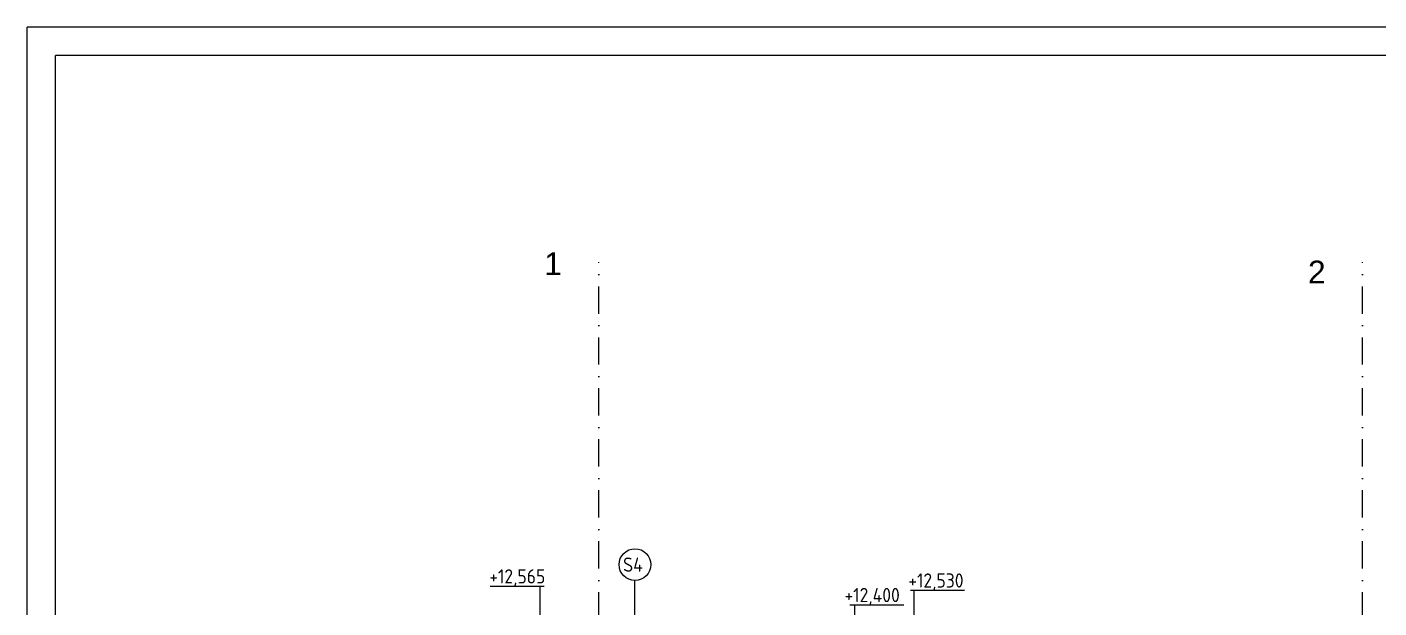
# Model space of a CAD drawing. Extents: x 3792242 to 5145247, y -1546315 to -1031918.
# Drawn here: x 3792242 to 3804128, y -1488986 to -1483880 of the extents above; entities that cross this region are included whole.
import ezdxf

# ---------------------------------------------------------------- set-up
doc = ezdxf.new("R2010")
doc.units = 0
doc.header["$MEASUREMENT"] = 0
doc.linetypes.add('BODKOCIARKOVANA_3', pattern=[5.6, 3, -1.3, 0, -1.3])
for name, color, linetype in [('OKNÁ', 143, 'CONTINUOUS'), ('osi', 253, 'CONTINUOUS'), ('TENKÁ', 7, 'CONTINUOUS')]:
    doc.layers.add(name, color=color, linetype=linetype)
doc.styles.add('styl1', font='arial.ttf')
doc.styles.add('STYLE1', font='isocp.shx')

msp = doc.modelspace()

# ---------------------------------------------------------------- linework, layer by layer
at = {"layer": 'OKNÁ', "ltscale": 0.25}
msp.add_line((3797586.693, -1489319.27), (3797586.693, -1488745.162), dxfattribs=at)
msp.add_circle((3797586.693, -1488605.162), 140, dxfattribs=at)
at = {"layer": 'osi', "linetype": 'BODKOCIARKOVANA_3', "ltscale": 80}
for p, q in [((3797267.693, -1508356), (3797267.693, -1485946)), ((3803982.693, -1508356), (3803982.693, -1485946))]:
    msp.add_line(p, q, dxfattribs=at)
at = {"layer": 'TENKÁ', "color": 7}
for p, q in [((3869299.193, -1483879.516), (3792242.193, -1483879.516)), ((3792242.193, -1511713.552), (3792242.193, -1483879.516)), ((3869049.193, -1484129.516), (3792492.193, -1484129.516)), ((3792492.193, -1511463.552), (3792492.193, -1484129.516))]:
    msp.add_line(p, q, dxfattribs=at)
at = {"layer": 'TENKÁ', "linetype": 'ByBlock', "ltscale": 0.25}
for p, q in [((3796788.998, -1488796.106), (3796315.099, -1488796.106)), ((3796751.193, -1488796.106), (3796751.193, -1489196.106)), ((3800483.498, -1488832.106), (3800009.599, -1488832.106)), ((3800039.193, -1488832.106), (3800039.193, -1489232.106)), ((3799949.554, -1488960.27), (3799475.656, -1488960.27)), ((3799516.749, -1488960.27), (3799516.749, -1489360.27))]:
    msp.add_line(p, q, dxfattribs=at)

# ---------------------------------------------------------------- texts
at = {"layer": 'TENKÁ', "ltscale": 0.25}
for s, height, style, p in [('1', 200, 'styl1', (3796788.615, -1486059.054)), ('2', 200, 'styl1', (3803503.615, -1486133.054)), ('+12,565', 125, 'STYLE1', (3796306.035, -1488770.779)), ('S4', 125, 'STYLE1', (3797482.388, -1488667.34)), ('+12,530', 125, 'STYLE1', (3799990.082, -1488807.085)), ('+12,400', 125, 'STYLE1', (3799429.092, -1488934.944))]:
    msp.add_text(s, height=height, dxfattribs=dict(at, style=style)).set_placement(p)

doc.saveas('drawing.dxf')
